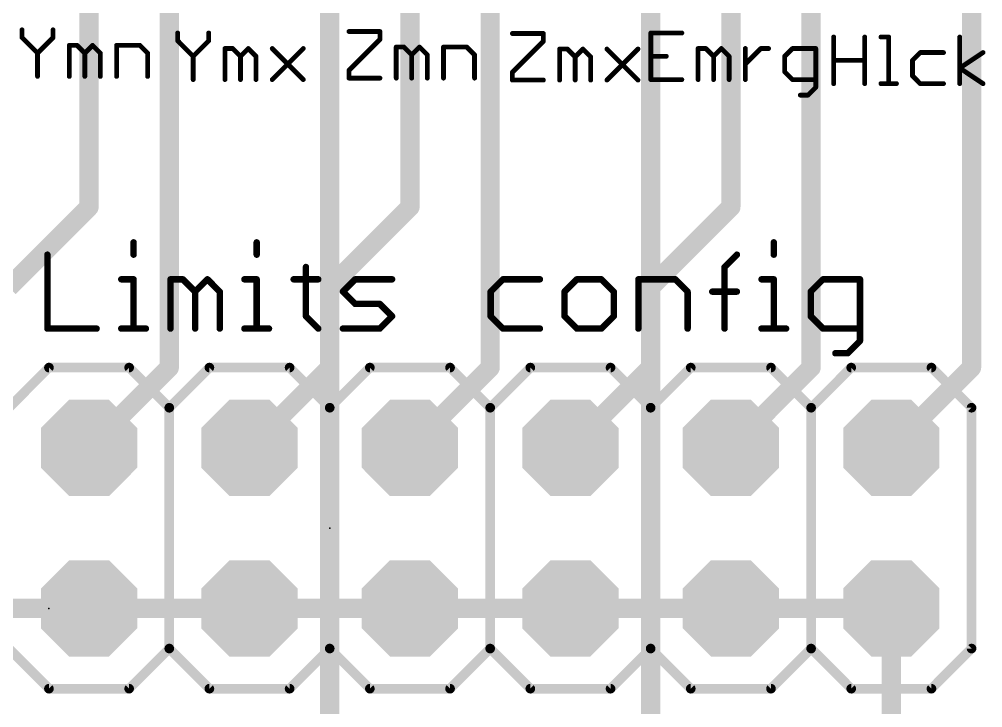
# Model space of a CAD drawing. Extents: x 6 to 93.4, y 7 to 66.
# Drawn here: x 65.57 to 80.82, y 28.91 to 39.8 of the extents above; entities that cross this region are included whole.
import ezdxf

# ---------------------------------------------------------------- set-up
doc = ezdxf.new("R2010")
doc.units = 0
for name, color, linetype in [('1', 22, 'CONTINUOUS'), ('112', 253, 'CONTINUOUS'), ('16', 175, 'CONTINUOUS'), ('17', 82, 'CONTINUOUS'), ('21', 7, 'CONTINUOUS'), ('23', 7, 'CONTINUOUS'), ('27', 253, 'CONTINUOUS'), ('51', 53, 'CONTINUOUS')]:
    doc.layers.add(name, color=color, linetype=linetype)

# ---------------------------------------------------------------- blocks, each defined once
blk = doc.blocks.new('RECT')
blk.add_solid([(-0.5, -0.5), (0.5, -0.5), (-0.5, 0.5), (0.5, 0.5)])
blk = doc.blocks.new('OCTAGONP')
at = {"const_width": 0.5}
blk.add_lwpolyline([(-0.25, -0.1036), (-0.25, 0.1036), (-0.1036, 0.25), (0.1036, 0.25), (0.25, 0.1036), (0.25, -0.1036), (0.1036, -0.25), (-0.1036, -0.25), (-0.25, -0.1036), (-0.25, 0.1036)], dxfattribs=at)

msp = doc.modelspace()

# ---------------------------------------------------------------- linework, layer by layer
at = {"layer": '1', "const_width": 0.3048}
for points in [[(67.945, 34.29), (67.945, 42.545)], [(70.485, 34.29), (70.485, 42.545)], [(73.025, 34.29), (73.025, 42.545)], [(75.565, 34.29), (75.565, 42.545)], [(78.105, 34.29), (78.105, 42.545)], [(80.645, 34.29), (80.645, 42.545)], [(66.675, 33.02), (67.945, 34.29)], [(69.215, 33.02), (70.485, 34.29)], [(71.755, 33.02), (73.025, 34.29)], [(74.295, 33.02), (75.565, 34.29)], [(76.835, 33.02), (78.105, 34.29)], [(79.375, 33.02), (80.645, 34.29)], [(66.675, 30.48), (64.135, 30.48)], [(71.755, 30.48), (69.215, 30.48)], [(76.835, 30.48), (74.295, 30.48)]]:
    msp.add_lwpolyline(points, dxfattribs=at)
at = {"layer": '1', "const_width": 0.1524}
for points in [[(67.8688, 34.29, 1), (68.0212, 34.29)], [(67.9989, 34.2361, 1), (67.8911, 34.3439)], [(70.4088, 34.29, 1), (70.5612, 34.29)], [(70.5389, 34.2361, 1), (70.4311, 34.3439)], [(72.9488, 34.29, 1), (73.1012, 34.29)], [(73.0789, 34.2361, 1), (72.9711, 34.3439)], [(75.4888, 34.29, 1), (75.6412, 34.29)], [(75.6189, 34.2361, 1), (75.5111, 34.3439)], [(78.0288, 34.29, 1), (78.1812, 34.29)], [(78.1589, 34.2361, 1), (78.0511, 34.3439)], [(80.5688, 34.29, 1), (80.7212, 34.29)], [(80.6989, 34.2361, 1), (80.5911, 34.3439)], [(66.6211, 33.0739, 1), (66.7289, 32.9661)], [(69.1611, 33.0739, 1), (69.2689, 32.9661)], [(71.7011, 33.0739, 1), (71.8089, 32.9661)], [(74.2411, 33.0739, 1), (74.3489, 32.9661)], [(76.7811, 33.0739, 1), (76.8889, 32.9661)], [(79.3211, 33.0739, 1), (79.4289, 32.9661)], [(66.675, 30.4038, 1), (66.675, 30.5562)], [(69.215, 30.5562, 1), (69.215, 30.4038)], [(71.755, 30.4038, 1), (71.755, 30.5562)], [(74.295, 30.5562, 1), (74.295, 30.4038)], [(76.835, 30.4038, 1), (76.835, 30.5562)]]:
    msp.add_lwpolyline(points, format="xyb", dxfattribs=at)
at = {"layer": '112', "const_width": 0.0762}
for points in [[(65.6141, 39.6333), (65.6141, 39.5105)], [(66.1056, 39.5105), (66.1056, 39.6333)], [(65.6141, 39.5105), (65.8598, 39.2647)], [(65.8598, 39.2647), (66.1056, 39.5105)], [(68.0781, 39.5833), (68.0781, 39.4605)], [(68.5696, 39.4605), (68.5696, 39.5833)], [(70.7891, 39.6063), (71.2806, 39.6063)], [(71.2806, 39.4835), (70.7891, 38.992)], [(71.2806, 39.6063), (71.2806, 39.4835)], [(73.3761, 39.5753), (73.8676, 39.5753)], [(73.8676, 39.5753), (73.8676, 39.4525)], [(76.0586, 39.5833), (75.5671, 39.5833)], [(75.5671, 39.5833), (75.5671, 38.8461)], [(78.4621, 38.7821), (78.4621, 39.5193)], [(78.9536, 39.5193), (78.9536, 38.7821)], [(79.2105, 39.5193), (79.3334, 39.5193)], [(79.3334, 39.5193), (79.3334, 38.7821)], [(80.4579, 38.7821), (80.4579, 39.5193)], [(66.3625, 38.8961), (66.3625, 39.3876)], [(66.3625, 39.3876), (66.4854, 39.3876)], [(66.4854, 39.3876), (66.6083, 39.2647)], [(66.6083, 39.2647), (66.7311, 39.3876)], [(66.7311, 39.3876), (66.854, 39.2647)], [(67.1109, 38.8961), (67.1109, 39.3876)], [(67.1109, 39.3876), (67.4795, 39.3876)], [(67.4795, 39.3876), (67.6024, 39.2647)], [(68.0781, 39.4605), (68.3238, 39.2147)], [(68.3238, 39.2147), (68.5696, 39.4605)], [(68.8265, 38.8461), (68.8265, 39.3376)], [(68.8265, 39.3376), (68.9494, 39.3376)], [(68.9494, 39.3376), (69.0723, 39.2147)], [(69.0723, 39.2147), (69.1951, 39.3376)], [(69.1951, 39.3376), (69.318, 39.2147)], [(69.5749, 39.3376), (70.0664, 38.8461)], [(69.5749, 38.8461), (70.0664, 39.3376)], [(71.5375, 38.8691), (71.5375, 39.3606)], [(71.5375, 39.3606), (71.6604, 39.3606)], [(71.6604, 39.3606), (71.7833, 39.2377)], [(71.7833, 39.2377), (71.9061, 39.3606)], [(71.9061, 39.3606), (72.029, 39.2377)], [(72.2859, 38.8691), (72.2859, 39.3606)], [(72.2859, 39.3606), (72.6545, 39.3606)], [(72.6545, 39.3606), (72.7774, 39.2377)], [(73.8676, 39.4525), (73.3761, 38.961)], [(74.1245, 38.8381), (74.1245, 39.3296)], [(74.1245, 39.3296), (74.2474, 39.3296)], [(74.2474, 39.3296), (74.3703, 39.2067)], [(74.3703, 39.2067), (74.4931, 39.3296)], [(74.4931, 39.3296), (74.616, 39.2067)], [(74.8729, 39.3296), (75.3644, 38.8381)], [(74.8729, 38.8381), (75.3644, 39.3296)], [(76.3155, 38.8461), (76.3155, 39.3376)], [(76.3155, 39.3376), (76.4384, 39.3376)], [(76.4384, 39.3376), (76.5613, 39.2147)], [(76.5613, 39.2147), (76.6841, 39.3376)], [(76.6841, 39.3376), (76.807, 39.2147)], [(77.0639, 38.8461), (77.0639, 39.3376)], [(77.0639, 39.0918), (77.3097, 39.3376)], [(77.3097, 39.3376), (77.4325, 39.3376)], [(77.8105, 39.3376), (77.6876, 39.2147)], [(78.1791, 39.3376), (77.8105, 39.3376)], [(78.1791, 38.7232), (78.1791, 39.3376)], [(65.8598, 39.2647), (65.8598, 38.8961)], [(66.6083, 39.2647), (66.6083, 38.8961)], [(66.854, 39.2647), (66.854, 38.8961)], [(67.6024, 39.2647), (67.6024, 38.8961)], [(68.3238, 39.2147), (68.3238, 38.8461)], [(69.0723, 39.2147), (69.0723, 38.8461)], [(69.318, 39.2147), (69.318, 38.8461)], [(71.7833, 39.2377), (71.7833, 38.8691)], [(72.029, 39.2377), (72.029, 38.8691)], [(72.7774, 39.2377), (72.7774, 38.8691)], [(74.3703, 39.2067), (74.3703, 38.8381)], [(74.616, 39.2067), (74.616, 38.8381)], [(75.5671, 39.2147), (75.8128, 39.2147)], [(76.5613, 39.2147), (76.5613, 38.8461)], [(76.807, 39.2147), (76.807, 38.8461)], [(77.6876, 39.2147), (77.6876, 38.969)], [(79.8323, 39.2736), (79.7095, 39.1507)], [(80.2009, 39.2736), (79.8323, 39.2736)], [(80.4579, 39.0278), (80.8265, 39.2736)], [(78.4621, 39.1507), (78.9536, 39.1507)], [(79.7095, 39.1507), (79.7095, 38.905)], [(80.8265, 38.7821), (80.4579, 39.0278)], [(70.7891, 38.992), (70.7891, 38.8691)], [(70.7891, 38.8691), (71.2806, 38.8691)], [(73.3761, 38.961), (73.3761, 38.8381)], [(77.6876, 38.969), (77.8105, 38.8461)], [(79.7095, 38.905), (79.8323, 38.7821)], [(73.3761, 38.8381), (73.8676, 38.8381)], [(75.5671, 38.8461), (76.0586, 38.8461)], [(77.8105, 38.8461), (78.1791, 38.8461)], [(78.0562, 38.6004), (78.1791, 38.7232)], [(79.2105, 38.7821), (79.4563, 38.7821)], [(79.8323, 38.7821), (80.2009, 38.7821)], [(77.9334, 38.6004), (78.0562, 38.6004)]]:
    msp.add_lwpolyline(points, dxfattribs=at)
at = {"layer": '112', "const_width": 0.0381}
for points in [[(65.6332, 39.6333, 1), (65.5951, 39.6333)], [(66.1246, 39.6333, 1), (66.0865, 39.6333)], [(65.6276, 39.5239, 1), (65.6006, 39.497)], [(65.5951, 39.5105, 1), (65.6332, 39.5105)], [(66.0865, 39.5105, 1), (66.1246, 39.5105)], [(66.1191, 39.497, 1), (66.0921, 39.5239)], [(68.0971, 39.5833, 1), (68.0591, 39.5833)], [(68.5886, 39.5833, 1), (68.5505, 39.5833)], [(70.7891, 39.6254, 1), (70.7891, 39.5873)], [(71.2996, 39.6063, 1), (71.2615, 39.6063)], [(71.2615, 39.4835, 1), (71.2996, 39.4835)], [(71.2941, 39.47, 1), (71.2671, 39.4969)], [(71.2806, 39.5873, 1), (71.2806, 39.6254)], [(73.3761, 39.5944, 1), (73.3761, 39.5563)], [(73.8866, 39.5753, 1), (73.8485, 39.5753)], [(73.8676, 39.5563, 1), (73.8676, 39.5944)], [(75.5671, 39.6024, 1), (75.5671, 39.5643)], [(75.5862, 39.5833, 1), (75.5481, 39.5833)], [(76.0586, 39.5643, 1), (76.0586, 39.6024)], [(78.4811, 39.5193, 1), (78.4431, 39.5193)], [(78.9726, 39.5193, 1), (78.9345, 39.5193)], [(79.2105, 39.5384, 1), (79.2105, 39.5003)], [(79.3524, 39.5193, 1), (79.3143, 39.5193)], [(79.3334, 39.5003, 1), (79.3334, 39.5384)], [(80.4769, 39.5193, 1), (80.4388, 39.5193)], [(66.3625, 39.4066, 1), (66.3625, 39.3685)], [(66.3816, 39.3876, 1), (66.3435, 39.3876)], [(66.4989, 39.4011, 1), (66.4719, 39.3741)], [(66.4854, 39.3685, 1), (66.4854, 39.4066)], [(66.7446, 39.4011, 1), (66.7177, 39.3741)], [(66.7446, 39.3741, 1), (66.7177, 39.4011)], [(67.1109, 39.4066, 1), (67.1109, 39.3685)], [(67.13, 39.3876, 1), (67.0919, 39.3876)], [(67.493, 39.4011, 1), (67.4661, 39.3741)], [(67.4795, 39.3685, 1), (67.4795, 39.4066)], [(68.0916, 39.4739, 1), (68.0646, 39.447)], [(68.0591, 39.4605, 1), (68.0971, 39.4605)], [(68.5505, 39.4605, 1), (68.5886, 39.4605)], [(68.5831, 39.447, 1), (68.5561, 39.4739)], [(68.8265, 39.3566, 1), (68.8265, 39.3185)], [(68.8456, 39.3376, 1), (68.8075, 39.3376)], [(68.9629, 39.3511, 1), (68.9359, 39.3241)], [(68.9494, 39.3185, 1), (68.9494, 39.3566)], [(69.2086, 39.3511, 1), (69.1817, 39.3241)], [(69.2086, 39.3241, 1), (69.1817, 39.3511)], [(69.5884, 39.3511, 1), (69.5615, 39.3241)], [(70.0799, 39.3241, 1), (70.0529, 39.3511)], [(71.5375, 39.3796, 1), (71.5375, 39.3415)], [(71.5566, 39.3606, 1), (71.5185, 39.3606)], [(71.6739, 39.3741, 1), (71.6469, 39.3471)], [(71.6604, 39.3415, 1), (71.6604, 39.3796)], [(71.9196, 39.3741, 1), (71.8927, 39.3471)], [(71.9196, 39.3471, 1), (71.8927, 39.3741)], [(72.2859, 39.3796, 1), (72.2859, 39.3415)], [(72.305, 39.3606, 1), (72.2669, 39.3606)], [(72.668, 39.3741, 1), (72.6411, 39.3471)], [(72.6545, 39.3415, 1), (72.6545, 39.3796)], [(73.8485, 39.4525, 1), (73.8866, 39.4525)], [(73.8811, 39.439, 1), (73.8541, 39.4659)], [(74.1245, 39.3486, 1), (74.1245, 39.3105)], [(74.1436, 39.3296, 1), (74.1055, 39.3296)], [(74.2609, 39.3431, 1), (74.2339, 39.3161)], [(74.2474, 39.3105, 1), (74.2474, 39.3486)], [(74.5066, 39.3431, 1), (74.4797, 39.3161)], [(74.5066, 39.3161, 1), (74.4797, 39.3431)], [(74.8864, 39.3431, 1), (74.8595, 39.3161)], [(75.3779, 39.3161, 1), (75.3509, 39.3431)], [(76.3155, 39.3566, 1), (76.3155, 39.3185)], [(76.3346, 39.3376, 1), (76.2965, 39.3376)], [(76.4519, 39.3511, 1), (76.4249, 39.3241)], [(76.4384, 39.3185, 1), (76.4384, 39.3566)], [(76.6976, 39.3511, 1), (76.6707, 39.3241)], [(76.6976, 39.3241, 1), (76.6707, 39.3511)], [(77.083, 39.3376, 1), (77.0449, 39.3376)], [(77.3097, 39.3566, 1), (77.3097, 39.3185)], [(77.3231, 39.3241, 1), (77.2962, 39.3511)], [(77.4325, 39.3185, 1), (77.4325, 39.3566)], [(77.8105, 39.3566, 1), (77.8105, 39.3185)], [(77.8239, 39.3241, 1), (77.797, 39.3511)], [(78.1981, 39.3376, 1), (78.16, 39.3376)], [(78.1791, 39.3185, 1), (78.1791, 39.3566)], [(65.8464, 39.2782, 1), (65.8733, 39.2512)], [(65.8789, 39.2647, 1), (65.8408, 39.2647)], [(65.8464, 39.2512, 1), (65.8733, 39.2782)], [(66.5948, 39.2782, 1), (66.6217, 39.2512)], [(66.6273, 39.2647, 1), (66.5892, 39.2647)], [(66.5948, 39.2512, 1), (66.6217, 39.2782)], [(66.873, 39.2647, 1), (66.835, 39.2647)], [(66.8405, 39.2512, 1), (66.8675, 39.2782)], [(67.6215, 39.2647, 1), (67.5834, 39.2647)], [(67.5889, 39.2512, 1), (67.6159, 39.2782)], [(68.3104, 39.2282, 1), (68.3373, 39.2012)], [(68.3429, 39.2147, 1), (68.3048, 39.2147)], [(68.3104, 39.2012, 1), (68.3373, 39.2282)], [(69.0588, 39.2282, 1), (69.0857, 39.2012)], [(69.0913, 39.2147, 1), (69.0532, 39.2147)], [(69.0588, 39.2012, 1), (69.0857, 39.2282)], [(69.337, 39.2147, 1), (69.299, 39.2147)], [(69.3045, 39.2012, 1), (69.3315, 39.2282)], [(71.7698, 39.2512, 1), (71.7967, 39.2242)], [(71.8023, 39.2377, 1), (71.7642, 39.2377)], [(71.7698, 39.2242, 1), (71.7967, 39.2512)], [(72.048, 39.2377, 1), (72.01, 39.2377)], [(72.0155, 39.2242, 1), (72.0425, 39.2512)], [(72.7965, 39.2377, 1), (72.7584, 39.2377)], [(72.7639, 39.2242, 1), (72.7909, 39.2512)], [(74.3568, 39.2202, 1), (74.3837, 39.1932)], [(74.3893, 39.2067, 1), (74.3512, 39.2067)], [(74.3568, 39.1932, 1), (74.3837, 39.2202)], [(74.635, 39.2067, 1), (74.597, 39.2067)], [(74.6025, 39.1932, 1), (74.6295, 39.2202)], [(75.5671, 39.2338, 1), (75.5671, 39.1957)], [(75.8128, 39.1957, 1), (75.8128, 39.2338)], [(76.5478, 39.2282, 1), (76.5747, 39.2012)], [(76.5803, 39.2147, 1), (76.5422, 39.2147)], [(76.5478, 39.2012, 1), (76.5747, 39.2282)], [(76.826, 39.2147, 1), (76.788, 39.2147)], [(76.7935, 39.2012, 1), (76.8205, 39.2282)], [(77.6741, 39.2282, 1), (77.7011, 39.2012)], [(77.7067, 39.2147, 1), (77.6686, 39.2147)], [(79.8323, 39.2926, 1), (79.8323, 39.2545)], [(79.8458, 39.2601, 1), (79.8189, 39.2871)], [(80.2009, 39.2545, 1), (80.2009, 39.2926)], [(80.8371, 39.2577, 1), (80.8159, 39.2894)], [(77.0505, 39.1053, 1), (77.0774, 39.0784)], [(78.4621, 39.1698, 1), (78.4621, 39.1317)], [(78.9536, 39.1317, 1), (78.9536, 39.1698)], [(79.696, 39.1642, 1), (79.7229, 39.1372)], [(79.7285, 39.1507, 1), (79.6904, 39.1507)], [(80.4684, 39.0437, 1), (80.4473, 39.012)], [(80.4473, 39.0437, 1), (80.4684, 39.012)], [(65.8408, 38.8961, 1), (65.8789, 38.8961)], [(66.3435, 38.8961, 1), (66.3816, 38.8961)], [(66.5892, 38.8961, 1), (66.6273, 38.8961)], [(66.835, 38.8961, 1), (66.873, 38.8961)], [(67.0919, 38.8961, 1), (67.13, 38.8961)], [(67.5834, 38.8961, 1), (67.6215, 38.8961)], [(70.8081, 38.992, 1), (70.7701, 38.992)], [(70.7756, 39.0054, 1), (70.8026, 38.9785)], [(70.7891, 38.8882, 1), (70.7891, 38.8501)], [(71.2806, 38.8501, 1), (71.2806, 38.8882)], [(73.3626, 38.9744, 1), (73.3896, 38.9475)], [(73.3952, 38.961, 1), (73.3571, 38.961)], [(77.7011, 38.9824, 1), (77.6741, 38.9555)], [(77.6686, 38.969, 1), (77.7067, 38.969)], [(79.7229, 38.9184, 1), (79.696, 38.8915)], [(79.6904, 38.905, 1), (79.7285, 38.905)], [(68.3048, 38.8461, 1), (68.3429, 38.8461)], [(68.8075, 38.8461, 1), (68.8456, 38.8461)], [(69.0532, 38.8461, 1), (69.0913, 38.8461)], [(69.299, 38.8461, 1), (69.337, 38.8461)], [(69.5615, 38.8596, 1), (69.5884, 38.8326)], [(70.0529, 38.8326, 1), (70.0799, 38.8596)], [(70.7701, 38.8691, 1), (70.8081, 38.8691)], [(71.5185, 38.8691, 1), (71.5566, 38.8691)], [(71.7642, 38.8691, 1), (71.8023, 38.8691)], [(72.01, 38.8691, 1), (72.048, 38.8691)], [(72.2669, 38.8691, 1), (72.305, 38.8691)], [(72.7584, 38.8691, 1), (72.7965, 38.8691)], [(73.3761, 38.8572, 1), (73.3761, 38.8191)], [(73.3571, 38.8381, 1), (73.3952, 38.8381)], [(73.8676, 38.8191, 1), (73.8676, 38.8572)], [(74.1055, 38.8381, 1), (74.1436, 38.8381)], [(74.3512, 38.8381, 1), (74.3893, 38.8381)], [(74.597, 38.8381, 1), (74.635, 38.8381)], [(74.8595, 38.8516, 1), (74.8864, 38.8246)], [(75.3509, 38.8246, 1), (75.3779, 38.8516)], [(75.5671, 38.8651, 1), (75.5671, 38.827)], [(75.5481, 38.8461, 1), (75.5862, 38.8461)], [(76.0586, 38.827, 1), (76.0586, 38.8651)], [(76.2965, 38.8461, 1), (76.3346, 38.8461)], [(76.5422, 38.8461, 1), (76.5803, 38.8461)], [(76.788, 38.8461, 1), (76.826, 38.8461)], [(77.0449, 38.8461, 1), (77.083, 38.8461)], [(77.8105, 38.8651, 1), (77.8105, 38.827)], [(77.797, 38.8326, 1), (77.8239, 38.8596)], [(78.16, 38.7232, 1), (78.1981, 38.7232)], [(78.1926, 38.7098, 1), (78.1656, 38.7367)], [(78.1791, 38.827, 1), (78.1791, 38.8651)], [(78.4431, 38.7821, 1), (78.4811, 38.7821)], [(78.9345, 38.7821, 1), (78.9726, 38.7821)], [(79.2105, 38.8011, 1), (79.2105, 38.763)], [(79.3143, 38.7821, 1), (79.3524, 38.7821)], [(79.4563, 38.763, 1), (79.4563, 38.8011)], [(79.8323, 38.8011, 1), (79.8323, 38.763)], [(79.8189, 38.7686, 1), (79.8458, 38.7956)], [(80.2009, 38.763, 1), (80.2009, 38.8011)], [(80.4388, 38.7821, 1), (80.4769, 38.7821)], [(80.8159, 38.7662, 1), (80.8371, 38.798)], [(77.9334, 38.6194, 1), (77.9334, 38.5813)], [(78.0428, 38.6138, 1), (78.0697, 38.5869)], [(78.0562, 38.5813, 1), (78.0562, 38.6194)]]:
    msp.add_lwpolyline(points, format="xyb", dxfattribs=at)
at = {"layer": '16', "const_width": 0.3048}
for points in [[(66.675, 41.275), (66.675, 36.83)], [(71.755, 41.275), (71.755, 36.83)], [(76.835, 41.275), (76.835, 36.83)], [(66.675, 36.83), (65.405, 35.56)], [(71.755, 36.83), (70.485, 35.56)], [(76.835, 36.83), (75.565, 35.56)], [(70.485, 35.56), (70.485, 27.305)], [(75.565, 35.56), (75.565, 26.67)], [(69.215, 30.48), (66.675, 30.48)], [(74.295, 30.48), (71.755, 30.48)], [(79.375, 30.48), (76.835, 30.48)], [(79.375, 30.48), (79.375, 17.78)]]:
    msp.add_lwpolyline(points, dxfattribs=at)
at = {"layer": '16', "const_width": 0.1524}
for points in [[(66.7289, 36.7761, 1), (66.6211, 36.8839)], [(71.8089, 36.7761, 1), (71.7011, 36.8839)], [(76.8889, 36.7761, 1), (76.7811, 36.8839)], [(66.5988, 36.83, 1), (66.7512, 36.83)], [(71.6788, 36.83, 1), (71.8312, 36.83)], [(76.7588, 36.83, 1), (76.9112, 36.83)], [(70.5612, 35.56, 1), (70.4088, 35.56)], [(70.4311, 35.6139, 1), (70.5389, 35.5061)], [(75.6412, 35.56, 1), (75.4888, 35.56)], [(75.5111, 35.6139, 1), (75.6189, 35.5061)], [(66.675, 30.5562, 1), (66.675, 30.4038)], [(69.215, 30.4038, 1), (69.215, 30.5562)], [(71.755, 30.5562, 1), (71.755, 30.4038)], [(74.295, 30.4038, 1), (74.295, 30.5562)], [(76.835, 30.5562, 1), (76.835, 30.4038)], [(79.4512, 30.48, 1), (79.2988, 30.48)], [(79.375, 30.4038, 1), (79.375, 30.5562)]]:
    msp.add_lwpolyline(points, format="xyb", dxfattribs=at)
at = {"layer": '21', "const_width": 0.1524}
for points in [[(65.405, 33.655), (66.04, 34.29)], [(66.04, 34.29), (67.31, 34.29)], [(67.31, 34.29), (67.945, 33.655)], [(67.945, 33.655), (68.58, 34.29)], [(68.58, 34.29), (69.85, 34.29)], [(69.85, 34.29), (70.485, 33.655)], [(70.485, 33.655), (71.12, 34.29)], [(71.12, 34.29), (72.39, 34.29)], [(72.39, 34.29), (73.025, 33.655)], [(73.025, 33.655), (73.66, 34.29)], [(73.66, 34.29), (74.93, 34.29)], [(74.93, 34.29), (75.565, 33.655)], [(75.565, 33.655), (76.2, 34.29)], [(76.2, 34.29), (77.47, 34.29)], [(77.47, 34.29), (78.105, 33.655)], [(78.105, 33.655), (78.74, 34.29)], [(78.74, 34.29), (80.01, 34.29)], [(80.01, 34.29), (80.645, 33.655)], [(67.945, 33.655), (67.945, 29.845)], [(70.485, 33.655), (70.485, 29.845)], [(73.025, 33.655), (73.025, 29.845)], [(75.565, 33.655), (75.565, 29.845)], [(78.105, 33.655), (78.105, 29.845)], [(80.645, 33.655), (80.645, 29.845)], [(65.405, 29.845), (66.04, 29.21)], [(67.31, 29.21), (67.945, 29.845)], [(67.945, 29.845), (68.58, 29.21)], [(69.85, 29.21), (70.485, 29.845)], [(70.485, 29.845), (71.12, 29.21)], [(72.39, 29.21), (73.025, 29.845)], [(73.025, 29.845), (73.66, 29.21)], [(74.93, 29.21), (75.565, 29.845)], [(75.565, 29.845), (76.2, 29.21)], [(78.105, 29.845), (77.47, 29.21)], [(78.105, 29.845), (78.74, 29.21)], [(80.645, 29.845), (80.01, 29.21)], [(66.04, 29.21), (67.31, 29.21)], [(68.58, 29.21), (69.85, 29.21)], [(71.12, 29.21), (72.39, 29.21)], [(73.66, 29.21), (74.93, 29.21)], [(76.2, 29.21), (77.47, 29.21)], [(78.74, 29.21), (80.01, 29.21)]]:
    msp.add_lwpolyline(points, dxfattribs=at)
at = {"layer": '21', "const_width": 0.0762}
for points in [[(66.04, 34.3281, 1), (66.04, 34.2519)], [(66.0669, 34.2631, 1), (66.0131, 34.3169)], [(67.3369, 34.3169, 1), (67.2831, 34.2631)], [(67.31, 34.2519, 1), (67.31, 34.3281)], [(68.58, 34.3281, 1), (68.58, 34.2519)], [(68.6069, 34.2631, 1), (68.5531, 34.3169)], [(69.8769, 34.3169, 1), (69.8231, 34.2631)], [(69.85, 34.2519, 1), (69.85, 34.3281)], [(71.12, 34.3281, 1), (71.12, 34.2519)], [(71.1469, 34.2631, 1), (71.0931, 34.3169)], [(72.4169, 34.3169, 1), (72.3631, 34.2631)], [(72.39, 34.2519, 1), (72.39, 34.3281)], [(73.66, 34.3281, 1), (73.66, 34.2519)], [(73.6869, 34.2631, 1), (73.6331, 34.3169)], [(74.9569, 34.3169, 1), (74.9031, 34.2631)], [(74.93, 34.2519, 1), (74.93, 34.3281)], [(76.2, 34.3281, 1), (76.2, 34.2519)], [(76.2269, 34.2631, 1), (76.1731, 34.3169)], [(77.4969, 34.3169, 1), (77.4431, 34.2631)], [(77.47, 34.2519, 1), (77.47, 34.3281)], [(78.74, 34.3281, 1), (78.74, 34.2519)], [(78.7669, 34.2631, 1), (78.7131, 34.3169)], [(80.0369, 34.3169, 1), (79.9831, 34.2631)], [(80.01, 34.2519, 1), (80.01, 34.3281)], [(67.9831, 33.655, 1), (67.9069, 33.655)], [(67.9181, 33.6819, 1), (67.9719, 33.6281)], [(67.9181, 33.6281, 1), (67.9719, 33.6819)], [(70.5231, 33.655, 1), (70.4469, 33.655)], [(70.4581, 33.6819, 1), (70.5119, 33.6281)], [(70.4581, 33.6281, 1), (70.5119, 33.6819)], [(73.0631, 33.655, 1), (72.9869, 33.655)], [(72.9981, 33.6819, 1), (73.0519, 33.6281)], [(72.9981, 33.6281, 1), (73.0519, 33.6819)], [(75.6031, 33.655, 1), (75.5269, 33.655)], [(75.5381, 33.6819, 1), (75.5919, 33.6281)], [(75.5381, 33.6281, 1), (75.5919, 33.6819)], [(78.1431, 33.655, 1), (78.0669, 33.655)], [(78.0781, 33.6819, 1), (78.1319, 33.6281)], [(78.0781, 33.6281, 1), (78.1319, 33.6819)], [(80.6831, 33.655, 1), (80.6069, 33.655)], [(80.6181, 33.6281, 1), (80.6719, 33.6819)], [(67.9719, 29.8719, 1), (67.9181, 29.8181)], [(67.9719, 29.8181, 1), (67.9181, 29.8719)], [(70.5119, 29.8719, 1), (70.4581, 29.8181)], [(70.5119, 29.8181, 1), (70.4581, 29.8719)], [(73.0519, 29.8719, 1), (72.9981, 29.8181)], [(73.0519, 29.8181, 1), (72.9981, 29.8719)], [(75.5919, 29.8719, 1), (75.5381, 29.8181)], [(75.5919, 29.8181, 1), (75.5381, 29.8719)], [(78.1319, 29.8719, 1), (78.0781, 29.8181)], [(78.1319, 29.8181, 1), (78.0781, 29.8719)], [(80.6719, 29.8181, 1), (80.6181, 29.8719)], [(67.9069, 29.845, 1), (67.9831, 29.845)], [(70.4469, 29.845, 1), (70.5231, 29.845)], [(72.9869, 29.845, 1), (73.0631, 29.845)], [(75.5269, 29.845, 1), (75.6031, 29.845)], [(78.0669, 29.845, 1), (78.1431, 29.845)], [(80.6069, 29.845, 1), (80.6831, 29.845)], [(66.04, 29.2481, 1), (66.04, 29.1719)], [(67.31, 29.1719, 1), (67.31, 29.2481)], [(68.58, 29.2481, 1), (68.58, 29.1719)], [(69.85, 29.1719, 1), (69.85, 29.2481)], [(71.12, 29.2481, 1), (71.12, 29.1719)], [(72.39, 29.1719, 1), (72.39, 29.2481)], [(73.66, 29.2481, 1), (73.66, 29.1719)], [(74.93, 29.1719, 1), (74.93, 29.2481)], [(76.2, 29.2481, 1), (76.2, 29.1719)], [(77.47, 29.1719, 1), (77.47, 29.2481)], [(78.74, 29.2481, 1), (78.74, 29.1719)], [(80.01, 29.1719, 1), (80.01, 29.2481)], [(66.0131, 29.1831, 1), (66.0669, 29.2369)], [(67.2831, 29.2369, 1), (67.3369, 29.1831)], [(68.5531, 29.1831, 1), (68.6069, 29.2369)], [(69.8231, 29.2369, 1), (69.8769, 29.1831)], [(71.0931, 29.1831, 1), (71.1469, 29.2369)], [(72.3631, 29.2369, 1), (72.4169, 29.1831)], [(73.6331, 29.1831, 1), (73.6869, 29.2369)], [(74.9031, 29.2369, 1), (74.9569, 29.1831)], [(76.1731, 29.1831, 1), (76.2269, 29.2369)], [(77.4431, 29.2369, 1), (77.4969, 29.1831)], [(78.7131, 29.1831, 1), (78.7669, 29.2369)], [(79.9831, 29.2369, 1), (80.0369, 29.1831)]]:
    msp.add_lwpolyline(points, format="xyb", dxfattribs=at)
at = {"layer": '23'}
for p in [(70.485, 31.75), (66.04, 30.48)]:
    msp.add_point(p, dxfattribs=at)
at = {"layer": '27', "const_width": 0.1016}
for points in [[(67.3799, 36.2711), (67.3799, 36.0762)], [(69.3289, 36.2711), (69.3289, 36.0762)], [(77.5147, 36.2711), (77.5147, 36.0762)], [(66.0156, 36.0762), (66.0156, 34.9068)], [(76.7351, 35.8813), (76.93, 36.0762)], [(70.1085, 35.8813), (70.1085, 35.1017)], [(76.7351, 34.9068), (76.7351, 35.8813)], [(67.185, 35.6864), (67.3799, 35.6864)], [(67.3799, 35.6864), (67.3799, 34.9068)], [(67.9646, 34.9068), (67.9646, 35.6864)], [(67.9646, 35.6864), (68.1595, 35.6864)], [(68.1595, 35.6864), (68.3544, 35.4915)], [(68.3544, 35.4915), (68.5493, 35.6864)], [(68.5493, 35.6864), (68.7442, 35.4915)], [(69.134, 35.6864), (69.3289, 35.6864)], [(69.3289, 35.6864), (69.3289, 34.9068)], [(69.9136, 35.6864), (70.3034, 35.6864)], [(70.6932, 35.4915), (70.8881, 35.6864)], [(70.8881, 35.6864), (71.4728, 35.6864)], [(73.2269, 35.6864), (73.032, 35.4915)], [(73.8116, 35.6864), (73.2269, 35.6864)], [(74.3963, 35.6864), (74.2014, 35.4915)], [(74.7861, 35.6864), (74.3963, 35.6864)], [(74.981, 35.4915), (74.7861, 35.6864)], [(75.3708, 34.9068), (75.3708, 35.6864)], [(75.3708, 35.6864), (75.9555, 35.6864)], [(75.9555, 35.6864), (76.1504, 35.4915)], [(77.3198, 35.6864), (77.5147, 35.6864)], [(77.5147, 35.6864), (77.5147, 34.9068)], [(78.2943, 35.6864), (78.0994, 35.4915)], [(78.879, 35.6864), (78.2943, 35.6864)], [(78.879, 34.7119), (78.879, 35.6864)], [(68.3544, 35.4915), (68.3544, 34.9068)], [(68.7442, 35.4915), (68.7442, 34.9068)], [(70.8881, 35.2966), (70.6932, 35.4915)], [(73.032, 35.4915), (73.032, 35.1017)], [(74.2014, 35.4915), (74.2014, 35.1017)], [(74.981, 35.1017), (74.981, 35.4915)], [(76.1504, 35.4915), (76.1504, 34.9068)], [(76.5402, 35.4915), (76.93, 35.4915)], [(78.0994, 35.4915), (78.0994, 35.1017)], [(71.2779, 35.2966), (70.8881, 35.2966)], [(71.4728, 35.1017), (71.2779, 35.2966)], [(70.1085, 35.1017), (70.3034, 34.9068)], [(71.2779, 34.9068), (71.4728, 35.1017)], [(73.032, 35.1017), (73.2269, 34.9068)], [(74.2014, 35.1017), (74.3963, 34.9068)], [(74.7861, 34.9068), (74.981, 35.1017)], [(78.0994, 35.1017), (78.2943, 34.9068)], [(66.0156, 34.9068), (66.7952, 34.9068)], [(67.185, 34.9068), (67.5748, 34.9068)], [(69.134, 34.9068), (69.5238, 34.9068)], [(70.6932, 34.9068), (71.2779, 34.9068)], [(73.2269, 34.9068), (73.8116, 34.9068)], [(74.3963, 34.9068), (74.7861, 34.9068)], [(77.3198, 34.9068), (77.7096, 34.9068)], [(78.2943, 34.9068), (78.879, 34.9068)], [(78.684, 34.517), (78.879, 34.7119)], [(78.4892, 34.517), (78.684, 34.517)]]:
    msp.add_lwpolyline(points, dxfattribs=at)
at = {"layer": '27', "const_width": 0.0508}
for points in [[(67.4053, 36.2711, 1), (67.3545, 36.2711)], [(69.3543, 36.2711, 1), (69.3035, 36.2711)], [(77.5401, 36.2711, 1), (77.4893, 36.2711)], [(66.041, 36.0762, 1), (65.9902, 36.0762)], [(67.3545, 36.0762, 1), (67.4053, 36.0762)], [(69.3035, 36.0762, 1), (69.3543, 36.0762)], [(76.9479, 36.0582, 1), (76.912, 36.0942)], [(77.4893, 36.0762, 1), (77.5401, 36.0762)], [(70.1339, 35.8813, 1), (70.0831, 35.8813)], [(76.7171, 35.8993, 1), (76.753, 35.8633)], [(76.7605, 35.8813, 1), (76.7097, 35.8813)], [(67.185, 35.7118, 1), (67.185, 35.661)], [(67.4053, 35.6864, 1), (67.3545, 35.6864)], [(67.3799, 35.661, 1), (67.3799, 35.7118)], [(67.99, 35.6864, 1), (67.9392, 35.6864)], [(67.9646, 35.7118, 1), (67.9646, 35.661)], [(68.1774, 35.7044, 1), (68.1415, 35.6684)], [(68.1595, 35.661, 1), (68.1595, 35.7118)], [(68.5672, 35.7044, 1), (68.5313, 35.6684)], [(68.5672, 35.6684, 1), (68.5313, 35.7044)], [(69.134, 35.7118, 1), (69.134, 35.661)], [(69.3543, 35.6864, 1), (69.3035, 35.6864)], [(69.3289, 35.661, 1), (69.3289, 35.7118)], [(69.9136, 35.7118, 1), (69.9136, 35.661)], [(70.3034, 35.661, 1), (70.3034, 35.7118)], [(70.8881, 35.7118, 1), (70.8881, 35.661)], [(70.906, 35.6684, 1), (70.8701, 35.7044)], [(71.4728, 35.661, 1), (71.4728, 35.7118)], [(73.2269, 35.7118, 1), (73.2269, 35.661)], [(73.2448, 35.6684, 1), (73.2089, 35.7044)], [(73.8116, 35.661, 1), (73.8116, 35.7118)], [(74.3963, 35.7118, 1), (74.3963, 35.661)], [(74.4142, 35.6684, 1), (74.3783, 35.7044)], [(74.804, 35.7044, 1), (74.7681, 35.6684)], [(74.7861, 35.661, 1), (74.7861, 35.7118)], [(75.3962, 35.6864, 1), (75.3454, 35.6864)], [(75.3708, 35.7118, 1), (75.3708, 35.661)], [(75.9734, 35.7044, 1), (75.9375, 35.6684)], [(75.9555, 35.661, 1), (75.9555, 35.7118)], [(77.3198, 35.7118, 1), (77.3198, 35.661)], [(77.5401, 35.6864, 1), (77.4893, 35.6864)], [(77.5147, 35.661, 1), (77.5147, 35.7118)], [(78.2943, 35.7118, 1), (78.2943, 35.661)], [(78.3122, 35.6684, 1), (78.2763, 35.7044)], [(78.9044, 35.6864, 1), (78.8535, 35.6864)], [(78.879, 35.661, 1), (78.879, 35.7118)], [(68.3798, 35.4915, 1), (68.329, 35.4915)], [(68.7696, 35.4915, 1), (68.7188, 35.4915)], [(70.7111, 35.5095, 1), (70.6752, 35.4735)], [(73.0574, 35.4915, 1), (73.0066, 35.4915)], [(74.2268, 35.4915, 1), (74.176, 35.4915)], [(75.0064, 35.4915, 1), (74.9556, 35.4915)], [(76.1758, 35.4915, 1), (76.125, 35.4915)], [(76.5402, 35.5169, 1), (76.5402, 35.4661)], [(76.93, 35.4661, 1), (76.93, 35.5169)], [(78.1248, 35.4915, 1), (78.074, 35.4915)], [(68.3364, 35.5095, 1), (68.3723, 35.4735)], [(68.3364, 35.4735, 1), (68.3723, 35.5095)], [(68.7262, 35.4735, 1), (68.7621, 35.5095)], [(70.6752, 35.5095, 1), (70.7111, 35.4735)], [(73.014, 35.5095, 1), (73.0499, 35.4735)], [(74.1834, 35.5095, 1), (74.2193, 35.4735)], [(74.963, 35.4735, 1), (74.9989, 35.5095)], [(76.1324, 35.4735, 1), (76.1683, 35.5095)], [(78.0814, 35.5095, 1), (78.1173, 35.4735)], [(70.8881, 35.322, 1), (70.8881, 35.2712)], [(70.8701, 35.2786, 1), (70.906, 35.3146)], [(71.2958, 35.3146, 1), (71.2599, 35.2786)], [(71.2779, 35.2712, 1), (71.2779, 35.322)], [(70.1264, 35.1197, 1), (70.0905, 35.0837)], [(70.0831, 35.1017, 1), (70.1339, 35.1017)], [(71.4907, 35.0837, 1), (71.4548, 35.1197)], [(71.4548, 35.0837, 1), (71.4907, 35.1197)], [(73.0499, 35.1197, 1), (73.014, 35.0837)], [(73.0066, 35.1017, 1), (73.0574, 35.1017)], [(74.2193, 35.1197, 1), (74.1834, 35.0837)], [(74.176, 35.1017, 1), (74.2268, 35.1017)], [(74.9556, 35.1017, 1), (75.0064, 35.1017)], [(74.9989, 35.0837, 1), (74.963, 35.1197)], [(78.1173, 35.1197, 1), (78.0814, 35.0837)], [(78.074, 35.1017, 1), (78.1248, 35.1017)], [(66.0156, 34.9322, 1), (66.0156, 34.8814)], [(65.9902, 34.9068, 1), (66.041, 34.9068)], [(66.7952, 34.8814, 1), (66.7952, 34.9322)], [(67.185, 34.9322, 1), (67.185, 34.8814)], [(67.3545, 34.9068, 1), (67.4053, 34.9068)], [(67.5748, 34.8814, 1), (67.5748, 34.9322)], [(67.9392, 34.9068, 1), (67.99, 34.9068)], [(68.329, 34.9068, 1), (68.3798, 34.9068)], [(68.7188, 34.9068, 1), (68.7696, 34.9068)], [(69.134, 34.9322, 1), (69.134, 34.8814)], [(69.3035, 34.9068, 1), (69.3543, 34.9068)], [(69.5238, 34.8814, 1), (69.5238, 34.9322)], [(70.2854, 34.8888, 1), (70.3213, 34.9248)], [(70.6932, 34.9322, 1), (70.6932, 34.8814)], [(71.2599, 34.9248, 1), (71.2958, 34.8888)], [(71.2779, 34.8814, 1), (71.2779, 34.9322)], [(73.2269, 34.9322, 1), (73.2269, 34.8814)], [(73.2089, 34.8888, 1), (73.2448, 34.9248)], [(73.8116, 34.8814, 1), (73.8116, 34.9322)], [(74.3963, 34.9322, 1), (74.3963, 34.8814)], [(74.3783, 34.8888, 1), (74.4142, 34.9248)], [(74.7681, 34.9248, 1), (74.804, 34.8888)], [(74.7861, 34.8814, 1), (74.7861, 34.9322)], [(75.3454, 34.9068, 1), (75.3962, 34.9068)], [(76.125, 34.9068, 1), (76.1758, 34.9068)], [(76.7097, 34.9068, 1), (76.7605, 34.9068)], [(77.3198, 34.9322, 1), (77.3198, 34.8814)], [(77.4893, 34.9068, 1), (77.5401, 34.9068)], [(77.7096, 34.8814, 1), (77.7096, 34.9322)], [(78.2943, 34.9322, 1), (78.2943, 34.8814)], [(78.2763, 34.8888, 1), (78.3122, 34.9248)], [(78.879, 34.8814, 1), (78.879, 34.9322)], [(78.8535, 34.7119, 1), (78.9044, 34.7119)], [(78.8969, 34.6939, 1), (78.861, 34.7299)], [(78.4892, 34.5424, 1), (78.4892, 34.4916)], [(78.6661, 34.535, 1), (78.702, 34.499)], [(78.684, 34.4916, 1), (78.684, 34.5424)]]:
    msp.add_lwpolyline(points, format="xyb", dxfattribs=at)

# ---------------------------------------------------------------- block references
at = {"layer": '17', "xscale": 1.524, "yscale": 1.524}
for p in [(66.675, 33.02), (66.675, 33.02), (69.215, 33.02), (69.215, 33.02), (71.755, 33.02), (71.755, 33.02), (74.295, 33.02), (74.295, 33.02), (76.835, 33.02), (76.835, 33.02), (79.375, 33.02), (79.375, 33.02), (66.675, 30.48), (66.675, 30.48), (69.215, 30.48), (69.215, 30.48), (71.755, 30.48), (71.755, 30.48), (74.295, 30.48), (74.295, 30.48), (76.835, 30.48), (76.835, 30.48), (79.375, 30.48), (79.375, 30.48)]:
    msp.add_blockref('OCTAGONP', p, dxfattribs=at)
at = {"layer": '51', "xscale": 0.508, "yscale": 0.508}
for p in [(66.675, 33.02), (69.215, 33.02), (71.755, 33.02), (74.295, 33.02), (76.835, 33.02), (79.375, 33.02), (66.675, 30.48), (69.215, 30.48), (71.755, 30.48), (74.295, 30.48), (76.835, 30.48), (79.375, 30.48)]:
    msp.add_blockref('RECT', p, dxfattribs=at)

doc.saveas('drawing.dxf')
